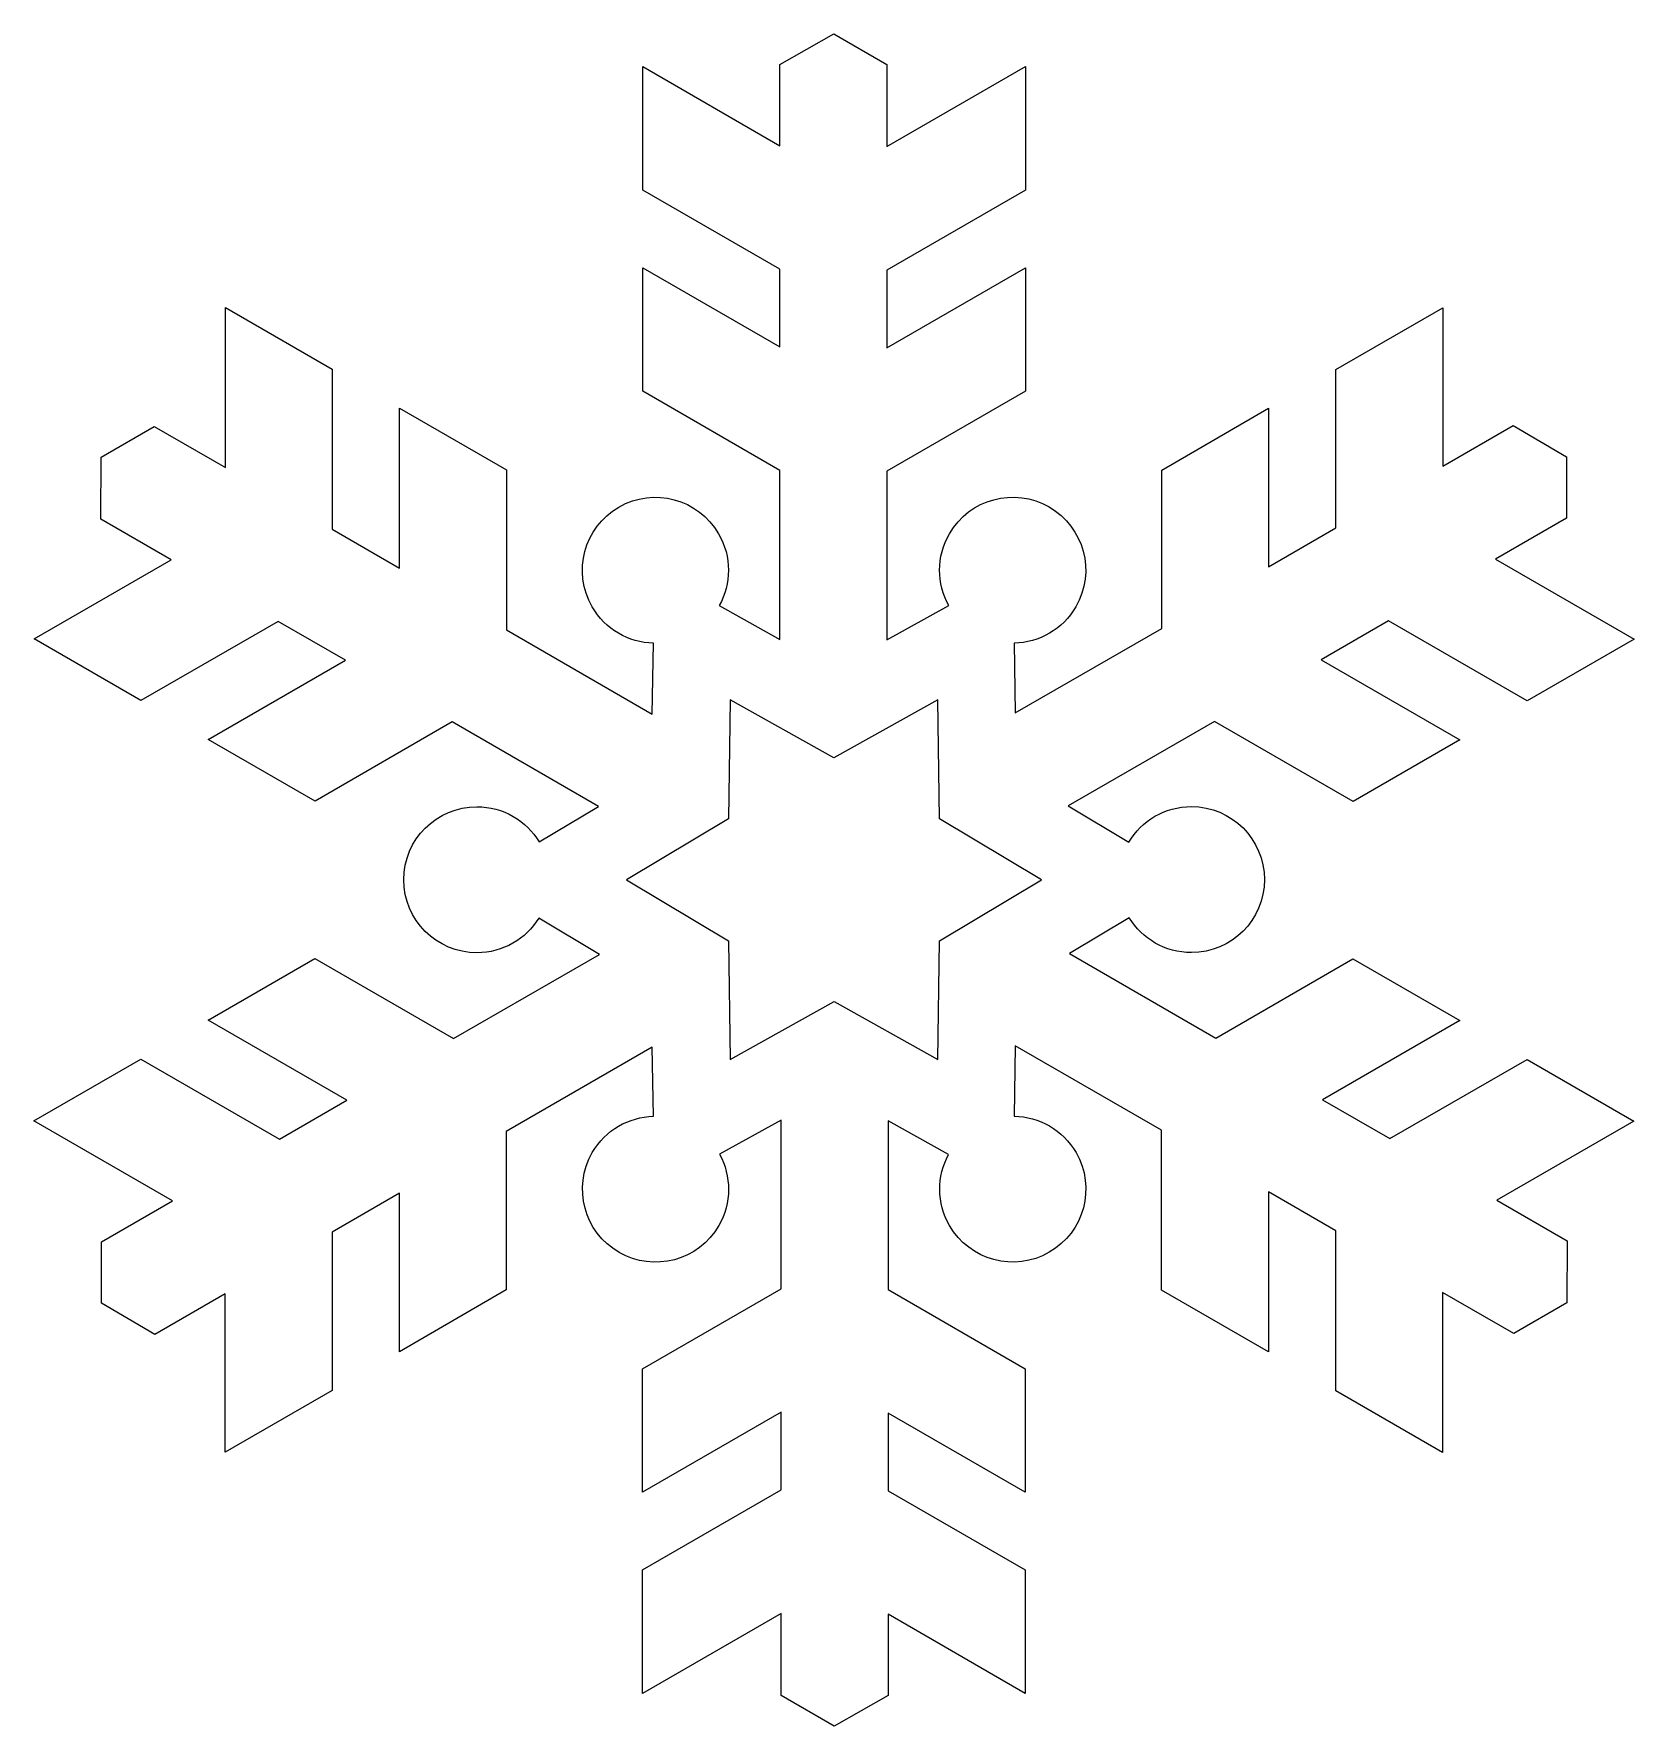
# Model space of a CAD drawing. Header units: centimetres. Extents: x 2 to 128, y -104 to 2.
# Drawn here: x 16.28 to 25.74, y -88.33 to -78.33 of the extents above; entities that cross this region are included whole.
import ezdxf

# ---------------------------------------------------------------- set-up
doc = ezdxf.new("R2010")
doc.units = ezdxf.units.CM
doc.header["$MEASUREMENT"] = 0
doc.layers.add('layer 1', color=7, linetype='Continuous')

msp = doc.modelspace()

# ---------------------------------------------------------------- linework, layer by layer
at = {"layer": 'layer 1', "color": 250}
for points, knots in [([(17.31082, -84.1552), (17.31082, -84.1552), (18.13001, -84.62809), (18.13001, -84.62809), (18.13001, -84.62809), (18.13001, -84.62809), (17.73221, -84.85779), (17.73221, -84.85779), (17.73221, -84.85779), (17.73221, -84.85779), (16.91303, -84.3848), (16.91303, -84.3848), (16.91303, -84.3848), (16.91303, -84.3848), (16.28124, -84.74959), (16.28124, -84.74959), (16.28124, -84.74959), (16.28124, -84.74959), (17.10043, -85.22248), (17.10043, -85.22248), (17.10043, -85.22248), (17.10043, -85.22248), (16.68044, -85.46507), (16.68044, -85.46507), (16.68044, -85.46507), (16.68044, -85.46507), (16.68033, -85.82757), (16.68033, -85.82757), (16.68033, -85.82757), (16.68033, -85.82757), (16.99633, -86.01217), (16.99633, -86.01217), (16.99633, -86.01217), (16.99633, -86.01217), (17.41192, -85.77217), (17.41192, -85.77217), (17.41192, -85.77217), (17.41192, -85.77217), (17.41192, -86.70785), (17.41192, -86.70785), (17.41192, -86.70785), (17.41192, -86.70785), (18.04371, -86.34316), (18.04371, -86.34316), (18.04371, -86.34316), (18.04371, -86.34316), (18.04371, -85.40748), (18.04371, -85.40748), (18.04371, -85.40748), (18.04371, -85.40748), (18.4415, -85.17778), (18.4415, -85.17778), (18.4415, -85.17778), (18.4415, -85.17778), (18.4415, -86.11346), (18.4415, -86.11346), (18.4415, -86.11346), (18.4415, -86.11346), (19.07319, -85.74877), (19.07319, -85.74877), (19.07319, -85.74877), (19.07319, -85.74877), (19.07319, -84.81299), (19.07319, -84.81299), (19.07319, -84.81299), (19.07319, -84.81299), (19.93607, -84.3148), (19.93607, -84.3148), (19.93607, -84.3148), (19.93607, -84.3148), (19.94227, -84.72209), (19.94227, -84.72209), (19.94227, -84.72209), (19.79777, -84.72649), (19.65887, -84.80289), (19.58128, -84.93719), (19.58128, -84.93719), (19.46218, -85.14358), (19.53288, -85.40758), (19.73927, -85.52667), (19.73927, -85.52667), (19.94567, -85.64587), (20.20956, -85.57518), (20.32876, -85.36878), (20.32876, -85.36878), (20.40656, -85.23398), (20.40296, -85.07488), (20.33396, -84.94738), (20.33396, -84.94738), (20.33396, -84.94738), (20.69715, -84.74499), (20.69715, -84.74499), (20.69715, -84.74499), (20.69715, -84.74499), (20.69715, -85.74167), (20.69715, -85.74167), (20.69715, -85.74167), (20.69715, -85.74167), (19.87807, -86.21456), (19.87807, -86.21456), (19.87807, -86.21456), (19.87807, -86.21456), (19.87807, -86.94404), (19.87807, -86.94404), (19.87807, -86.94404), (19.87807, -86.94404), (20.69725, -86.47115), (20.69725, -86.47115), (20.69725, -86.47115), (20.69725, -86.47115), (20.69725, -86.93045), (20.69725, -86.93045), (20.69725, -86.93045), (20.69725, -86.93045), (19.87807, -87.40333), (19.87807, -87.40333), (19.87807, -87.40333), (19.87807, -87.40333), (19.87807, -88.13282), (19.87807, -88.13282), (19.87807, -88.13282), (19.87807, -88.13282), (20.69725, -87.65993), (20.69725, -87.65993), (20.69725, -87.65993), (20.69725, -87.65993), (20.69725, -88.14492), (20.69725, -88.14492), (20.69725, -88.14492), (20.69725, -88.14492), (21.01115, -88.32632), (21.01115, -88.32632), (21.01115, -88.32632), (21.01115, -88.32632), (21.32894, -88.14492), (21.32894, -88.14492), (21.32894, -88.14492), (21.32894, -88.14492), (21.32894, -87.66503), (21.32894, -87.66503), (21.32894, -87.66503), (21.32894, -87.66503), (22.13933, -88.13282), (22.13933, -88.13282), (22.13933, -88.13282), (22.13933, -88.13282), (22.13933, -87.40333), (22.13933, -87.40333), (22.13933, -87.40333), (22.13933, -87.40333), (21.32894, -86.93554), (21.32894, -86.93554), (21.32894, -86.93554), (21.32894, -86.93554), (21.32894, -86.47615), (21.32894, -86.47615), (21.32894, -86.47615), (21.32894, -86.47615), (22.13933, -86.94404), (22.13933, -86.94404), (22.13933, -86.94404), (22.13933, -86.94404), (22.13933, -86.21456), (22.13933, -86.21456), (22.13933, -86.21456), (22.13933, -86.21456), (21.32894, -85.74667), (21.32894, -85.74667), (21.32894, -85.74667), (21.32894, -85.74667), (21.32894, -84.74999), (21.32894, -84.74999), (21.32894, -84.74999), (21.32894, -84.74999), (21.68614, -84.94908), (21.68614, -84.94908), (21.68614, -84.94908), (21.61823, -85.07618), (21.61513, -85.23428), (21.69253, -85.36827), (21.69253, -85.36827), (21.81173, -85.57467), (22.07563, -85.64537), (22.28202, -85.52617), (22.28202, -85.52617), (22.48842, -85.40708), (22.55912, -85.14308), (22.44002, -84.93668), (22.44002, -84.93668), (22.36172, -84.80109), (22.22082, -84.72449), (22.07483, -84.72149), (22.07483, -84.72149), (22.07483, -84.72149), (22.08113, -84.3057), (22.08113, -84.3057), (22.08113, -84.3057), (22.08113, -84.3057), (22.94511, -84.80459), (22.94511, -84.80459), (22.94511, -84.80459), (22.94511, -84.80459), (22.94511, -85.75037), (22.94511, -85.75037), (22.94511, -85.75037), (22.94511, -85.75037), (23.57689, -86.11517), (23.57689, -86.11517), (23.57689, -86.11517), (23.57689, -86.11517), (23.57689, -85.16928), (23.57689, -85.16928), (23.57689, -85.16928), (23.57689, -85.16928), (23.97469, -85.39898), (23.97469, -85.39898), (23.97469, -85.39898), (23.97469, -85.39898), (23.97469, -86.34476), (23.97469, -86.34476), (23.97469, -86.34476), (23.97469, -86.34476), (24.60647, -86.70955), (24.60647, -86.70955), (24.60647, -86.70955), (24.60647, -86.70955), (24.60647, -85.76367), (24.60647, -85.76367), (24.60647, -85.76367), (24.60647, -85.76367), (25.02646, -86.00617), (25.02646, -86.00617), (25.02646, -86.00617), (25.02646, -86.00617), (25.34046, -85.82497), (25.34046, -85.82497), (25.34046, -85.82497), (25.34046, -85.82497), (25.34236, -85.45908), (25.34236, -85.45908), (25.34236, -85.45908), (25.34236, -85.45908), (24.92667, -85.21908), (24.92667, -85.21908), (24.92667, -85.21908), (24.92667, -85.21908), (25.73705, -84.75129), (25.73705, -84.75129), (25.73705, -84.75129), (25.73705, -84.75129), (25.10526, -84.3865), (25.10526, -84.3865), (25.10526, -84.3865), (25.10526, -84.3865), (24.29498, -84.85439), (24.29498, -84.85439), (24.29498, -84.85439), (24.29498, -84.85439), (23.89719, -84.62469), (23.89719, -84.62469), (23.89719, -84.62469), (23.89719, -84.62469), (24.70747, -84.1568), (24.70747, -84.1568), (24.70747, -84.1568), (24.70747, -84.1568), (24.07578, -83.79211), (24.07578, -83.79211), (24.07578, -83.79211), (24.07578, -83.79211), (23.2654, -84.26), (23.2654, -84.26), (23.2654, -84.26), (23.2654, -84.26), (22.40112, -83.76101), (22.40112, -83.76101), (22.40112, -83.76101), (22.40112, -83.76101), (22.75431, -83.54991), (22.75431, -83.54991), (22.75431, -83.54991), (22.83031, -83.67301), (22.96611, -83.75541), (23.1214, -83.75541), (23.1214, -83.75541), (23.3598, -83.75541), (23.553, -83.56221), (23.553, -83.32382), (23.553, -83.32382), (23.553, -83.08552), (23.3598, -82.89233), (23.1214, -82.89233), (23.1214, -82.89233), (22.96441, -82.89233), (22.82741, -82.97642), (22.75181, -83.10192), (22.75181, -83.10192), (22.75181, -83.10192), (22.39382, -82.88793), (22.39382, -82.88793), (22.39382, -82.88793), (22.39382, -82.88793), (23.2576, -82.38924), (23.2576, -82.38924), (23.2576, -82.38924), (23.2576, -82.38924), (24.07679, -82.86213), (24.07679, -82.86213), (24.07679, -82.86213), (24.07679, -82.86213), (24.70847, -82.49744), (24.70847, -82.49744), (24.70847, -82.49744), (24.70847, -82.49744), (23.88939, -82.02454), (23.88939, -82.02454), (23.88939, -82.02454), (23.88939, -82.02454), (24.28718, -81.79485), (24.28718, -81.79485), (24.28718, -81.79485), (24.28718, -81.79485), (25.10626, -82.26774), (25.10626, -82.26774), (25.10626, -82.26774), (25.10626, -82.26774), (25.73805, -81.90305), (25.73805, -81.90305), (25.73805, -81.90305), (25.73805, -81.90305), (24.91887, -81.43006), (24.91887, -81.43006), (24.91887, -81.43006), (24.91887, -81.43006), (25.33896, -81.18756), (25.33896, -81.18756), (25.33896, -81.18756), (25.33896, -81.18756), (25.33896, -80.82507), (25.33896, -80.82507), (25.33896, -80.82507), (25.33896, -80.82507), (25.02307, -80.64047), (25.02307, -80.64047), (25.02307, -80.64047), (25.02307, -80.64047), (24.60738, -80.88047), (24.60738, -80.88047), (24.60738, -80.88047), (24.60738, -80.88047), (24.60738, -79.94479), (24.60738, -79.94479), (24.60738, -79.94479), (24.60738, -79.94479), (23.97569, -80.30948), (23.97569, -80.30948), (23.97569, -80.30948), (23.97569, -80.30948), (23.97569, -81.24526), (23.97569, -81.24526), (23.97569, -81.24526), (23.97569, -81.24526), (23.5779, -81.47486), (23.5779, -81.47486), (23.5779, -81.47486), (23.5779, -81.47486), (23.5779, -80.53917), (23.5779, -80.53917), (23.5779, -80.53917), (23.5779, -80.53917), (22.94611, -80.90387), (22.94611, -80.90387), (22.94611, -80.90387), (22.94611, -80.90387), (22.94611, -81.83965), (22.94611, -81.83965), (22.94611, -81.83965), (22.94611, -81.83965), (22.08103, -82.33904), (22.08103, -82.33904), (22.08103, -82.33904), (22.08103, -82.33904), (22.07472, -81.92675), (22.07472, -81.92675), (22.07472, -81.92675), (22.22043, -81.92345), (22.36102, -81.84695), (22.43912, -81.71155), (22.43912, -81.71155), (22.55832, -81.50516), (22.48762, -81.24116), (22.28122, -81.12207), (22.28122, -81.12207), (22.07483, -81.00287), (21.81083, -81.07356), (21.69163, -81.27996), (21.69163, -81.27996), (21.61344, -81.41546), (21.61753, -81.57565), (21.68764, -81.70345), (21.68764, -81.70345), (21.68764, -81.70345), (21.32214, -81.90715), (21.32214, -81.90715), (21.32214, -81.90715), (21.32214, -81.90715), (21.32214, -80.91097), (21.32214, -80.91097), (21.32214, -80.91097), (21.32214, -80.91097), (22.14122, -80.43808), (22.14122, -80.43808), (22.14122, -80.43808), (22.14122, -80.43808), (22.14122, -79.70859), (22.14122, -79.70859), (22.14122, -79.70859), (22.14122, -79.70859), (21.32214, -80.18148), (21.32214, -80.18148), (21.32214, -80.18148), (21.32214, -80.18148), (21.32214, -79.72219), (21.32214, -79.72219), (21.32214, -79.72219), (21.32214, -79.72219), (22.14122, -79.2493), (22.14122, -79.2493), (22.14122, -79.2493), (22.14122, -79.2493), (22.14122, -78.51982), (22.14122, -78.51982), (22.14122, -78.51982), (22.14122, -78.51982), (21.32214, -78.99271), (21.32214, -78.99271), (21.32214, -78.99271), (21.32214, -78.99271), (21.32214, -78.50772), (21.32214, -78.50772), (21.32214, -78.50772), (21.32214, -78.50772), (21.00825, -78.32632), (21.00825, -78.32632), (21.00825, -78.32632), (21.00825, -78.32632), (20.69036, -78.50772), (20.69036, -78.50772), (20.69036, -78.50772), (20.69036, -78.50772), (20.69036, -78.98771), (20.69036, -78.98771), (20.69036, -78.98771), (20.69036, -78.98771), (19.87997, -78.51982), (19.87997, -78.51982), (19.87997, -78.51982), (19.87997, -78.51982), (19.87997, -79.2493), (19.87997, -79.2493), (19.87997, -79.2493), (19.87997, -79.2493), (20.69036, -79.71719), (20.69036, -79.71719), (20.69036, -79.71719), (20.69036, -79.71719), (20.69036, -80.17648), (20.69036, -80.17648), (20.69036, -80.17648), (20.69036, -80.17648), (19.87997, -79.70859), (19.87997, -79.70859), (19.87997, -79.70859), (19.87997, -79.70859), (19.88007, -80.43808), (19.88007, -80.43808), (19.88007, -80.43808), (19.88007, -80.43808), (20.69036, -80.90597), (20.69036, -80.90597), (20.69036, -80.90597), (20.69036, -80.90597), (20.69036, -81.90465), (20.69036, -81.90465), (20.69036, -81.90465), (20.69036, -81.90465), (20.33156, -81.70475), (20.33156, -81.70475), (20.33156, -81.70475), (20.40206, -81.57675), (20.40626, -81.41626), (20.32796, -81.28046), (20.32796, -81.28046), (20.20876, -81.07407), (19.94477, -81.00336), (19.73838, -81.12256), (19.73838, -81.12256), (19.53198, -81.24166), (19.46128, -81.50566), (19.58048, -81.71205), (19.58048, -81.71205), (19.65817, -81.84665), (19.79747, -81.92304), (19.94227, -81.92715), (19.94227, -81.92715), (19.94227, -81.92715), (19.93597, -82.34564), (19.93597, -82.34564), (19.93597, -82.34564), (19.93597, -82.34564), (19.07418, -81.84805), (19.07418, -81.84805), (19.07418, -81.84805), (19.07418, -81.84805), (19.07418, -80.90227), (19.07418, -80.90227), (19.07418, -80.90227), (19.07418, -80.90227), (18.4424, -80.53747), (18.4424, -80.53747), (18.4424, -80.53747), (18.4424, -80.53747), (18.4424, -81.48326), (18.4424, -81.48326), (18.4424, -81.48326), (18.4424, -81.48326), (18.04461, -81.25366), (18.04461, -81.25366), (18.04461, -81.25366), (18.04461, -81.25366), (18.04461, -80.30778), (18.04461, -80.30778), (18.04461, -80.30778), (18.04461, -80.30778), (17.41292, -79.94309), (17.41292, -79.94309), (17.41292, -79.94309), (17.41292, -79.94309), (17.41292, -80.88897), (17.41292, -80.88897), (17.41292, -80.88897), (17.41292, -80.88897), (16.99283, -80.64638), (16.99283, -80.64638), (16.99283, -80.64638), (16.99283, -80.64638), (16.67884, -80.82767), (16.67884, -80.82767), (16.67884, -80.82767), (16.67884, -80.82767), (16.67694, -81.19356), (16.67694, -81.19356), (16.67694, -81.19356), (16.67694, -81.19356), (17.09263, -81.43356), (17.09263, -81.43356), (17.09263, -81.43356), (17.09263, -81.43356), (16.28225, -81.90134), (16.28225, -81.90134), (16.28225, -81.90134), (16.28225, -81.90134), (16.91403, -82.26614), (16.91403, -82.26614), (16.91403, -82.26614), (16.91403, -82.26614), (17.72441, -81.79825), (17.72441, -81.79825), (17.72441, -81.79825), (17.72441, -81.79825), (18.12221, -82.02785), (18.12221, -82.02785), (18.12221, -82.02785), (18.12221, -82.02785), (17.31183, -82.49574), (17.31183, -82.49574), (17.31183, -82.49574), (17.31183, -82.49574), (17.94361, -82.86053), (17.94361, -82.86053), (17.94361, -82.86053), (17.94361, -82.86053), (18.75389, -82.39264), (18.75389, -82.39264), (18.75389, -82.39264), (18.75389, -82.39264), (19.61768, -82.89133), (19.61768, -82.89133), (19.61768, -82.89133), (19.61768, -82.89133), (19.26738, -83.10082), (19.26738, -83.10082), (19.26738, -83.10082), (19.19159, -82.97652), (19.05519, -82.89333), (18.89899, -82.89333), (18.89899, -82.89333), (18.6607, -82.89333), (18.4675, -83.08652), (18.4675, -83.32492), (18.4675, -83.32492), (18.4674, -83.56322), (18.6607, -83.75641), (18.89899, -83.75641), (18.89899, -83.75641), (19.05399, -83.75641), (19.18948, -83.67441), (19.26558, -83.55172), (19.26558, -83.55172), (19.26558, -83.55172), (19.62368, -83.76571), (19.62368, -83.76571), (19.62368, -83.76571), (19.62368, -83.76571), (18.76169, -84.2634), (18.76169, -84.2634), (18.76169, -84.2634), (18.76169, -84.2634), (17.94261, -83.79051), (17.94261, -83.79051), (17.94261, -83.79051), (17.94261, -83.79051), (17.31082, -84.1552), (17.31082, -84.1552)], [0, 0, 0, 0, 0.0063694, 0.0063694, 0.0063694, 0.0063694, 0.0127389, 0.0127389, 0.0127389, 0.0127389, 0.0191083, 0.0191083, 0.0191083, 0.0191083, 0.0254777, 0.0254777, 0.0254777, 0.0254777, 0.0318471, 0.0318471, 0.0318471, 0.0318471, 0.0382166, 0.0382166, 0.0382166, 0.0382166, 0.044586, 0.044586, 0.044586, 0.044586, 0.0509554, 0.0509554, 0.0509554, 0.0509554, 0.0573248, 0.0573248, 0.0573248, 0.0573248, 0.0636943, 0.0636943, 0.0636943, 0.0636943, 0.0700637, 0.0700637, 0.0700637, 0.0700637, 0.0764331, 0.0764331, 0.0764331, 0.0764331, 0.0828025, 0.0828025, 0.0828025, 0.0828025, 0.089172, 0.089172, 0.089172, 0.089172, 0.0955414, 0.0955414, 0.0955414, 0.0955414, 0.1019108, 0.1019108, 0.1019108, 0.1019108, 0.1082803, 0.1082803, 0.1082803, 0.1082803, 0.1146497, 0.1146497, 0.1146497, 0.1146497, 0.1210191, 0.1210191, 0.1210191, 0.1210191, 0.1273885, 0.1273885, 0.1273885, 0.1273885, 0.133758, 0.133758, 0.133758, 0.133758, 0.1401274, 0.1401274, 0.1401274, 0.1401274, 0.1464968, 0.1464968, 0.1464968, 0.1464968, 0.1528662, 0.1528662, 0.1528662, 0.1528662, 0.1592357, 0.1592357, 0.1592357, 0.1592357, 0.1656051, 0.1656051, 0.1656051, 0.1656051, 0.1719745, 0.1719745, 0.1719745, 0.1719745, 0.1783439, 0.1783439, 0.1783439, 0.1783439, 0.1847134, 0.1847134, 0.1847134, 0.1847134, 0.1910828, 0.1910828, 0.1910828, 0.1910828, 0.1974522, 0.1974522, 0.1974522, 0.1974522, 0.2038217, 0.2038217, 0.2038217, 0.2038217, 0.2101911, 0.2101911, 0.2101911, 0.2101911, 0.2165605, 0.2165605, 0.2165605, 0.2165605, 0.2229299, 0.2229299, 0.2229299, 0.2229299, 0.2292994, 0.2292994, 0.2292994, 0.2292994, 0.2356688, 0.2356688, 0.2356688, 0.2356688, 0.2420382, 0.2420382, 0.2420382, 0.2420382, 0.2484076, 0.2484076, 0.2484076, 0.2484076, 0.2547771, 0.2547771, 0.2547771, 0.2547771, 0.2611465, 0.2611465, 0.2611465, 0.2611465, 0.2675159, 0.2675159, 0.2675159, 0.2675159, 0.2738854, 0.2738854, 0.2738854, 0.2738854, 0.2802548, 0.2802548, 0.2802548, 0.2802548, 0.2866242, 0.2866242, 0.2866242, 0.2866242, 0.2929936, 0.2929936, 0.2929936, 0.2929936, 0.2993631, 0.2993631, 0.2993631, 0.2993631, 0.3057325, 0.3057325, 0.3057325, 0.3057325, 0.3121019, 0.3121019, 0.3121019, 0.3121019, 0.3184713, 0.3184713, 0.3184713, 0.3184713, 0.3248408, 0.3248408, 0.3248408, 0.3248408, 0.3312102, 0.3312102, 0.3312102, 0.3312102, 0.3375796, 0.3375796, 0.3375796, 0.3375796, 0.343949, 0.343949, 0.343949, 0.343949, 0.3503185, 0.3503185, 0.3503185, 0.3503185, 0.3566879, 0.3566879, 0.3566879, 0.3566879, 0.3630573, 0.3630573, 0.3630573, 0.3630573, 0.3694268, 0.3694268, 0.3694268, 0.3694268, 0.3757962, 0.3757962, 0.3757962, 0.3757962, 0.3821656, 0.3821656, 0.3821656, 0.3821656, 0.388535, 0.388535, 0.388535, 0.388535, 0.3949045, 0.3949045, 0.3949045, 0.3949045, 0.4012739, 0.4012739, 0.4012739, 0.4012739, 0.4076433, 0.4076433, 0.4076433, 0.4076433, 0.4140127, 0.4140127, 0.4140127, 0.4140127, 0.4203822, 0.4203822, 0.4203822, 0.4203822, 0.4267516, 0.4267516, 0.4267516, 0.4267516, 0.433121, 0.433121, 0.433121, 0.433121, 0.4394904, 0.4394904, 0.4394904, 0.4394904, 0.4458599, 0.4458599, 0.4458599, 0.4458599, 0.4522293, 0.4522293, 0.4522293, 0.4522293, 0.4585987, 0.4585987, 0.4585987, 0.4585987, 0.4649682, 0.4649682, 0.4649682, 0.4649682, 0.4713376, 0.4713376, 0.4713376, 0.4713376, 0.477707, 0.477707, 0.477707, 0.477707, 0.4840764, 0.4840764, 0.4840764, 0.4840764, 0.4904459, 0.4904459, 0.4904459, 0.4904459, 0.4968153, 0.4968153, 0.4968153, 0.4968153, 0.5031847, 0.5031847, 0.5031847, 0.5031847, 0.5095541, 0.5095541, 0.5095541, 0.5095541, 0.5159236, 0.5159236, 0.5159236, 0.5159236, 0.522293, 0.522293, 0.522293, 0.522293, 0.5286624, 0.5286624, 0.5286624, 0.5286624, 0.5350318, 0.5350318, 0.5350318, 0.5350318, 0.5414013, 0.5414013, 0.5414013, 0.5414013, 0.5477707, 0.5477707, 0.5477707, 0.5477707, 0.5541401, 0.5541401, 0.5541401, 0.5541401, 0.5605096, 0.5605096, 0.5605096, 0.5605096, 0.566879, 0.566879, 0.566879, 0.566879, 0.5732484, 0.5732484, 0.5732484, 0.5732484, 0.5796178, 0.5796178, 0.5796178, 0.5796178, 0.5859873, 0.5859873, 0.5859873, 0.5859873, 0.5923567, 0.5923567, 0.5923567, 0.5923567, 0.5987261, 0.5987261, 0.5987261, 0.5987261, 0.6050955, 0.6050955, 0.6050955, 0.6050955, 0.611465, 0.611465, 0.611465, 0.611465, 0.6178344, 0.6178344, 0.6178344, 0.6178344, 0.6242038, 0.6242038, 0.6242038, 0.6242038, 0.6305732, 0.6305732, 0.6305732, 0.6305732, 0.6369427, 0.6369427, 0.6369427, 0.6369427, 0.6433121, 0.6433121, 0.6433121, 0.6433121, 0.6496815, 0.6496815, 0.6496815, 0.6496815, 0.656051, 0.656051, 0.656051, 0.656051, 0.6624204, 0.6624204, 0.6624204, 0.6624204, 0.6687898, 0.6687898, 0.6687898, 0.6687898, 0.6751592, 0.6751592, 0.6751592, 0.6751592, 0.6815287, 0.6815287, 0.6815287, 0.6815287, 0.6878981, 0.6878981, 0.6878981, 0.6878981, 0.6942675, 0.6942675, 0.6942675, 0.6942675, 0.7006369, 0.7006369, 0.7006369, 0.7006369, 0.7070064, 0.7070064, 0.7070064, 0.7070064, 0.7133758, 0.7133758, 0.7133758, 0.7133758, 0.7197452, 0.7197452, 0.7197452, 0.7197452, 0.7261146, 0.7261146, 0.7261146, 0.7261146, 0.7324841, 0.7324841, 0.7324841, 0.7324841, 0.7388535, 0.7388535, 0.7388535, 0.7388535, 0.7452229, 0.7452229, 0.7452229, 0.7452229, 0.7515924, 0.7515924, 0.7515924, 0.7515924, 0.7579618, 0.7579618, 0.7579618, 0.7579618, 0.7643312, 0.7643312, 0.7643312, 0.7643312, 0.7707006, 0.7707006, 0.7707006, 0.7707006, 0.7770701, 0.7770701, 0.7770701, 0.7770701, 0.7834395, 0.7834395, 0.7834395, 0.7834395, 0.7898089, 0.7898089, 0.7898089, 0.7898089, 0.7961783, 0.7961783, 0.7961783, 0.7961783, 0.8025478, 0.8025478, 0.8025478, 0.8025478, 0.8089172, 0.8089172, 0.8089172, 0.8089172, 0.8152866, 0.8152866, 0.8152866, 0.8152866, 0.8216561, 0.8216561, 0.8216561, 0.8216561, 0.8280255, 0.8280255, 0.8280255, 0.8280255, 0.8343949, 0.8343949, 0.8343949, 0.8343949, 0.8407643, 0.8407643, 0.8407643, 0.8407643, 0.8471338, 0.8471338, 0.8471338, 0.8471338, 0.8535032, 0.8535032, 0.8535032, 0.8535032, 0.8598726, 0.8598726, 0.8598726, 0.8598726, 0.866242, 0.866242, 0.866242, 0.866242, 0.8726115, 0.8726115, 0.8726115, 0.8726115, 0.8789809, 0.8789809, 0.8789809, 0.8789809, 0.8853503, 0.8853503, 0.8853503, 0.8853503, 0.8917197, 0.8917197, 0.8917197, 0.8917197, 0.8980892, 0.8980892, 0.8980892, 0.8980892, 0.9044586, 0.9044586, 0.9044586, 0.9044586, 0.910828, 0.910828, 0.910828, 0.910828, 0.9171975, 0.9171975, 0.9171975, 0.9171975, 0.9235669, 0.9235669, 0.9235669, 0.9235669, 0.9299363, 0.9299363, 0.9299363, 0.9299363, 0.9363057, 0.9363057, 0.9363057, 0.9363057, 0.9426752, 0.9426752, 0.9426752, 0.9426752, 0.9490446, 0.9490446, 0.9490446, 0.9490446, 0.955414, 0.955414, 0.955414, 0.955414, 0.9617834, 0.9617834, 0.9617834, 0.9617834, 0.9681529, 0.9681529, 0.9681529, 0.9681529, 0.9745223, 0.9745223, 0.9745223, 0.9745223, 0.9808917, 0.9808917, 0.9808917, 0.9808917, 0.9872611, 0.9872611, 0.9872611, 0.9872611, 1, 1, 1, 1]), ([(20.38576, -83.68491), (20.38576, -83.68491), (19.78318, -83.32482), (19.78318, -83.32482), (19.78318, -83.32482), (19.78318, -83.32482), (20.38576, -82.96453), (20.38576, -82.96453), (20.38576, -82.96453), (20.38576, -82.96453), (20.39636, -82.26264), (20.39636, -82.26264), (20.39636, -82.26264), (20.39636, -82.26264), (21.00955, -82.60433), (21.00955, -82.60433), (21.00955, -82.60433), (21.00955, -82.60433), (21.62283, -82.26264), (21.62283, -82.26264), (21.62283, -82.26264), (21.62283, -82.26264), (21.63344, -82.96453), (21.63344, -82.96453), (21.63344, -82.96453), (21.63344, -82.96453), (22.23603, -83.32462), (22.23603, -83.32462), (22.23603, -83.32462), (22.23603, -83.32462), (21.63344, -83.68491), (21.63344, -83.68491), (21.63344, -83.68491), (21.63344, -83.68491), (21.62283, -84.3868), (21.62283, -84.3868), (21.62283, -84.3868), (21.62283, -84.3868), (21.00965, -84.04511), (21.00965, -84.04511), (21.00965, -84.04511), (21.00965, -84.04511), (20.39636, -84.3869), (20.39636, -84.3869), (20.39636, -84.3869), (20.39636, -84.3869), (20.38576, -83.68491), (20.38576, -83.68491)], [0, 0, 0, 0, 0.0769231, 0.0769231, 0.0769231, 0.0769231, 0.1538462, 0.1538462, 0.1538462, 0.1538462, 0.2307692, 0.2307692, 0.2307692, 0.2307692, 0.3076923, 0.3076923, 0.3076923, 0.3076923, 0.3846154, 0.3846154, 0.3846154, 0.3846154, 0.4615385, 0.4615385, 0.4615385, 0.4615385, 0.5384615, 0.5384615, 0.5384615, 0.5384615, 0.6153846, 0.6153846, 0.6153846, 0.6153846, 0.6923077, 0.6923077, 0.6923077, 0.6923077, 0.7692308, 0.7692308, 0.7692308, 0.7692308, 0.8461538, 0.8461538, 0.8461538, 0.8461538, 1, 1, 1, 1])]:
    msp.add_open_spline(points, degree=3, knots=knots, dxfattribs=at)

doc.saveas('drawing.dxf')
